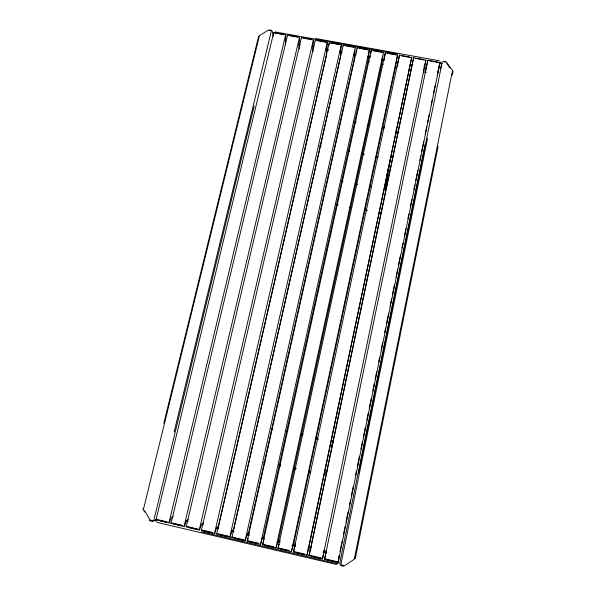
<?xml version="1.0" encoding="UTF-8"?>
<svg xmlns="http://www.w3.org/2000/svg" width="596" height="596" viewBox="0 0 596 596"><rect width="100%" height="100%" fill="white"/><g stroke="black" fill="none" stroke-linecap="round" stroke-linejoin="round"><path stroke-width="0.89" d="M369.393 49.744L367.866 62.17L263.603 536.407L262.419 538.173L260.512 544.401L249.411 541.801M370.749 53.61L371.271 50.027L262.553 544.878L263.685 541.317M343.318 566.178L343.326 565.738M218.494 526.357C216.035 526.335 214.493 535.908 214.627 532.98L327.271 42.495C327.673 43.225 325.997 51.874 326.675 54.683L218.665 525.918M248.167 538.523L247.176 541.28L357.198 47.531L357.175 48.477M275.918 548.015L383.466 52.217L381.678 64.673L278.675 539.924L275.926 548.015L264.788 545.407M339.906 564.397L340.011 562.252M339.012 557.193L339.072 556.143M326.809 559.942L338.096 562.587L338.148 562.125L336.457 561.723M337.91 562.825L337.992 561.514M336.442 564.054L336.405 564.464L156.822 522.342M301.546 38.442L301.457 37.429L186.168 526.983L186.585 526.611M315.388 40.938L315.336 39.932L201.344 530.537L201.731 530.157M245.127 540.743L355.35 47.151L354.099 59.667L248.577 532.899L247.198 534.612L245.142 540.803L234.079 538.21M291.392 551.643L397.584 54.765L395.528 67.192L293.746 543.679L291.392 551.643L280.217 549.02M398.076 62.811L399.476 55.115L409.69 57.007M438.894 67.363L440.139 61.977L338.111 562.535M343.207 45.959L343.229 44.968L231.851 537.689L232.164 537.287M385.292 53.208L384.316 58.743M329.044 45.184L329.283 43.448M397.629 65.985L397.852 64.398M339.28 555.964L338.297 561.313M356.505 52.821L356.773 51.085M306.91 555.278L411.747 57.32L308.877 547.381L306.91 555.278L295.698 552.648M387.452 172.654L384.763 189.826L385.403 190.236L390.522 158.082M387.72 170.925L387.996 169.197M274.264 32.534L274.309 32.407M401.711 115.587L413.639 57.67L308.981 555.763L310.881 547.925M370.176 57.082L370.466 55.346M326.258 550.793L324.559 559.413L427.846 60.226L438.112 62.133M287.741 35.611L287.622 34.933L171.037 523.437L171.492 523.072M337.88 563.265L337.686 563.809L337.813 563.399M171.067 522.96L171.067 523.444M311.231 556.292L322.481 558.921L324.224 550.317M354.486 558.094L452.386 71.237M355.38 558.169L438.127 146.281M340.025 561.834L425.134 144.195M358.494 473.149L442.269 61.865M340.808 564.755L427.555 138.473M338.237 560.046L339.087 555.882M340.011 551.33L341.501 544.044M341.724 542.949L342.097 541.123M343.542 534.016L345.069 526.551M345.963 522.17L347.453 514.884M347.677 513.804L348.042 511.979M349.502 504.864L350.463 500.141M351.357 495.753L353.257 486.478M355.454 475.705L356.415 470.996M357.317 466.593L359.388 456.417M360.848 449.28L362.368 441.845M363.269 437.434L365.341 427.272M366.801 420.12L368.321 412.7M369.222 408.275L371.293 398.128M372.753 390.961L374.273 383.556M375.175 379.116L376.687 371.71M378.713 361.809L379.667 357.138M381.127 349.964L382.639 342.566M384.666 332.65L385.612 327.994M386.528 323.539L388.592 313.421M390.06 306.225L391.565 298.849M392.481 294.379L394.545 284.277M396.012 277.065L397.517 269.697M398.433 265.22L400.497 255.125M401.965 247.906L402.911 243.287M404.386 236.061L405.891 228.715M407.925 218.747L408.863 214.143M410.339 206.901L411.836 199.563M413.877 189.595L414.816 184.991M415.74 180.484L417.789 170.419M419.83 160.436L420.769 155.847M421.692 151.324L423.741 141.274M425.224 134.011L426.721 126.702M427.645 122.165L429.135 114.857M431.184 104.851L432.115 100.284M433.597 93.006L435.087 85.712M437.904 71.93L438.082 71.08M438.425 69.374L438.604 68.525M425.894 60.136L322.578 558.459L318.361 557.483M425.909 60.069L423.354 72.243M425.209 72.585L427.839 60.226M437.322 74.783L437.457 74.165M395.543 54.459L385.292 52.746L277.982 548.499L279.226 544.118M399.469 55.108L293.455 552.127L294.782 546.912M391.207 165.591L310.985 547.463M391.572 163.848L396.556 140.112M396.929 138.354L401.339 117.367M339.355 44.328L329.148 42.756L216.571 534.105L216.922 533.718M283.823 34.315L273.683 32.75L155.988 519.906M369.386 49.684L260.497 544.401M341.255 44.938L229.907 536.556C229.453 539.455 231.904 529.933 233.654 529.173L340.405 56.97L341.366 44.633L331.145 43.188M313.109 51.584C311.768 49.118 314.211 40.275 313.354 39.977L199.399 529.412C199.332 532.384 200.934 522.565 203.601 522.878M299.49 48.976C297.933 46.54 300.444 37.749 299.468 37.473L184.216 525.851C184.216 528.801 185.758 519.608 188.142 519.727M440.027 63.087L437.68 73.256M285.655 44.856C284.411 42.435 286.698 35 285.633 34.978L169.085 522.312C169.182 525.285 170.739 515.935 173.28 516.263M174.174 431.795L271.441 30.672M153.723 520.733L254.164 106.125M163.833 423.249L258.567 36.542M143.569 508.85L259.275 36.282M437.732 72.787L438.656 69.114M294.975 546.115L295.102 545.638M440.504 68.741L441.971 63.027M156.256 520.74L156.145 521.254L156.241 520.837M279.643 542.531L279.792 542.062M452.111 75.156L453.102 71.766M287.577 34.978L297.642 36.803M344.011 566.051L354.978 558.765L354.918 557.938M324.708 472.516L326.913 471.071M323.881 474.498L326.824 472.568M390.499 157.545L392.712 156.145M390.44 157.933L393.382 156.07M268.729 29.904L258.947 35.939M152.636 521.44L155.847 520.055M154.371 520.457L156.748 519.429M149.492 520.427L150.155 520.144M380.65 212.765L379.89 212.906M380.613 213.018L379.853 213.159M142.936 508.567L143.614 508.328M269.72 29.986L271.694 30.344M443.662 61.321L445.704 61.686M315.902 38.554L439.349 60.792M269.072 30.247L271.046 30.597M443.193 61.619L445.652 62.066M275.21 31.916L397.688 53.99M301.494 37.496L311.507 39.306M315.366 39.999L325.409 41.809M343.236 45.028L353.339 46.846M357.235 47.553L367.367 49.379M371.271 50.079L381.433 51.912M413.631 57.723L423.883 59.57M275.657 33.182L285.633 34.978M289.47 35.671L299.468 37.473M303.319 38.174L313.354 39.977M317.214 40.677L327.271 42.495M345.121 45.713L355.238 47.538M359.135 48.239L369.282 50.071M373.185 50.772L383.362 52.612M387.288 53.32L397.487 55.16M401.421 55.868L411.657 57.715M415.598 58.423L425.864 60.278M429.82 60.986L440.116 62.848M326.109 42.532L327.45 42.778M312.244 46.585L314.07 46.92M325.96 49.073L328.21 49.483M339.675 51.554L341.754 51.934M354.3 54.206L356.132 54.534M368.015 56.687L369.848 57.022M381.731 59.175L384.48 59.667M396.251 61.798L398.195 62.155M409.951 64.279L412.819 64.8M423.793 66.789L426.84 67.341M298.566 44.782L300.354 45.11M326.37 49.818L328.433 50.191M339.891 52.269L342.156 52.679M353.428 54.72L355.872 55.167M367.762 57.32L369.751 57.678M381.477 59.801L384.278 60.308M396.109 62.453L397.964 62.789M367.695 61.619L369.527 61.954M381.425 64.115L383.25 64.442M395.148 66.603L396.981 66.938M408.871 69.099L411.62 69.598M423.518 71.758L426.259 72.258M354.225 121.457L356.177 121.83M382.49 126.777L384.345 127.127M354.136 122.5L355.954 122.843M367.769 125.071L369.587 125.413M382.312 127.805L384.129 128.147M319.545 145.543L321.378 145.893M347.878 150.967L349.703 151.317M376.203 156.383L378.035 156.733M362.472 154.148L364.298 154.498M376.165 156.77L377.991 157.12M341.24 181.072L343.058 181.43M355.76 183.903L357.578 184.253M369.378 186.548L371.189 186.898M355.752 184.179L357.563 184.529M336.137 204.286L337.962 204.644M364.394 209.852L367.129 210.395M336.144 204.547L337.969 204.905M349.807 207.237L351.625 207.594M364.372 210.105L367.106 210.649M285.968 430.61L287.838 431.02M301.3 434.007L303.148 434.41M315.761 437.211L317.564 437.606M271.24 428.867L273.057 429.269M300.265 435.311L302.083 435.713M315.686 438.738L318.406 439.341M278.98 464.552L280.791 464.954M294.364 468.016L296.324 468.463M308.84 471.287L310.799 471.727M263.432 462.272L265.242 462.682M278.839 465.752L280.656 466.161M293.344 469.022L295.162 469.432M308.758 472.501L310.546 472.904M247.593 533.062L249.404 533.487M278.384 540.252L280.202 540.676M293.783 543.85L295.594 544.267M308.274 547.232L310.993 547.866M323.673 550.823L326.392 551.456M216.571 527.289L218.739 527.795M231.986 530.894L233.96 531.356M247.4 534.493L249.21 534.917M262.709 538.069L264.624 538.516M277.319 541.488L280.038 542.122M292.539 545.042L295.452 545.72M307.953 548.64L310.866 549.326M323.01 552.157L326.556 552.991M186.056 520.666L188.232 521.172M201.396 524.249L203.378 524.711M216.728 527.832L218.531 528.25M231.159 531.207L233.766 531.811M247.4 534.999L249.202 535.417M261.644 538.33L264.542 539M277.17 541.958L279.874 542.583M291.98 545.414L295.504 546.241M156.01 519.243L166.91 521.798M171.104 522.781L182.033 525.344M186.243 526.328L197.201 528.898M201.426 529.881L212.422 532.459M216.661 533.457L227.694 536.042M231.941 537.033L243.012 539.626M247.28 540.624L258.381 543.232M262.657 544.23L273.802 546.837M278.094 547.843L289.269 550.466M293.575 551.471L304.787 554.101M309.108 555.114L320.357 557.752M324.693 558.765L335.98 561.41M176.543 524.257L181.899 525.508M196.129 528.846L199.712 529.688M224.349 535.454L225.996 535.841M227.426 536.177L230.13 536.81M242.095 539.618L245.41 540.393M157.031 519.943L167.171 522.32M171.357 523.295L182.264 525.851M186.459 526.834L197.395 529.397M201.612 530.388L212.586 532.958M216.81 533.949L227.821 536.527M232.06 537.525L243.101 540.11M247.355 541.108L258.44 543.701M262.702 544.699L273.817 547.307M278.101 548.313L288.509 550.749M293.552 551.933L303.99 554.377M309.048 555.561L319.523 558.02M324.589 559.204L335.853 561.842M158.163 520.42L169.055 522.968M173.25 523.951L184.171 526.514M188.381 527.497L199.34 530.067M203.564 531.058L214.56 533.636M218.799 534.627L229.833 537.212M201.254 531.729L336.621 563.466M152.636 520.621L150.043 520.017L144.649 510.705M341.255 564.859L343.505 565.38M150.043 520.837L152.204 521.344M340.621 565.544L342.864 566.073M384.807 189.55L385.441 189.96M331.957 440.809L332.635 441.271M332.33 440.973L333.581 442.783M446.248 61.932L447.909 64.189M447.358 63.541L450.725 68.123M446.769 63.586L450.136 68.175M451.269 68.771L452.975 71.095M395.833 129.95L397.964 132.96M395.982 132.036L397.577 134.286M330.661 444.37L331.607 445.86M330.638 444.378L332.061 446.613M142.995 509.275L144.612 512.046M273.84 32.46L273.974 33.13M272.312 31.23L273.259 36.468M355.283 556.94L355.343 557.752M440.086 62.245L440.086 62.617L440.086 62.245"/></g></svg>
